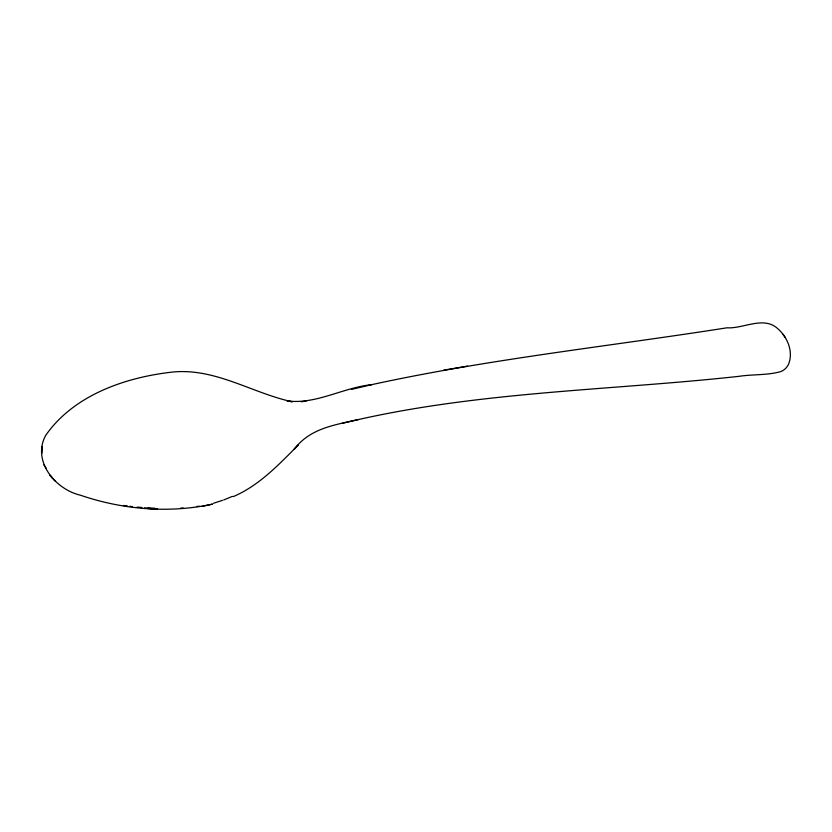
<?xml version="1.0" encoding="UTF-8"?>
<svg xmlns="http://www.w3.org/2000/svg" width="832" height="832" viewBox="0 0 832 832"><rect width="100%" height="100%" fill="white"/><g stroke="black" fill="none" stroke-linecap="round" stroke-linejoin="round"><path stroke-width="1.25" d="M233.314 496.59C259.21 485.524 278.699 464.641 298.23 445.11L294.102 449.332C310.17 428.262 333.778 425.204 358.467 419.536M223.756 499.938L232.44 496.361M213.46 503.277L222.612 500.313M371.696 384.654L371.8 384.634C489.029 359.06 608.566 346.414 726.991 327.798C742.976 328.983 763.786 315.598 777.774 328.692C787.478 337.147 793.634 351.707 788.559 364.187C787.03 367.484 784.316 370.209 780.926 371.561C767.239 375.45 752.534 374.192 738.546 376.386C606.518 390.801 471.952 391.57 342.285 423.342M351.354 389.449L371.8 384.634C342.67 387.702 315.806 404.778 286.998 400.878L292.323 401.794C252.606 393.224 216.58 368.555 174.398 371.873C126.745 376.792 74.006 394.586 45.625 435.5C31.834 461.136 55.432 489.486 80.6 495.258C122.585 509.621 169.073 513.542 212.566 504.109L201.916 506.48M301.454 401.814L307.008 400.733M467.522 366.111L443.851 370.115M196.758 506.553L199.181 506.199M180.638 508.154L183.134 507.957M147.805 507.915L154.929 508.248M137.197 507.094L141.908 507.499M123.479 505.492L127.306 505.981M129.854 506.303L132.402 506.626M54.964 480.958L49.858 475.176L52.406 478.067M785.262 337.522L783.068 334.37M43.909 464.911L46.03 468.01M41.787 449.384L41.642 453.45L41.974 446.482L41.787 449.384M157.061 508.914L144.446 508.227L157.061 508.914"/></g></svg>
